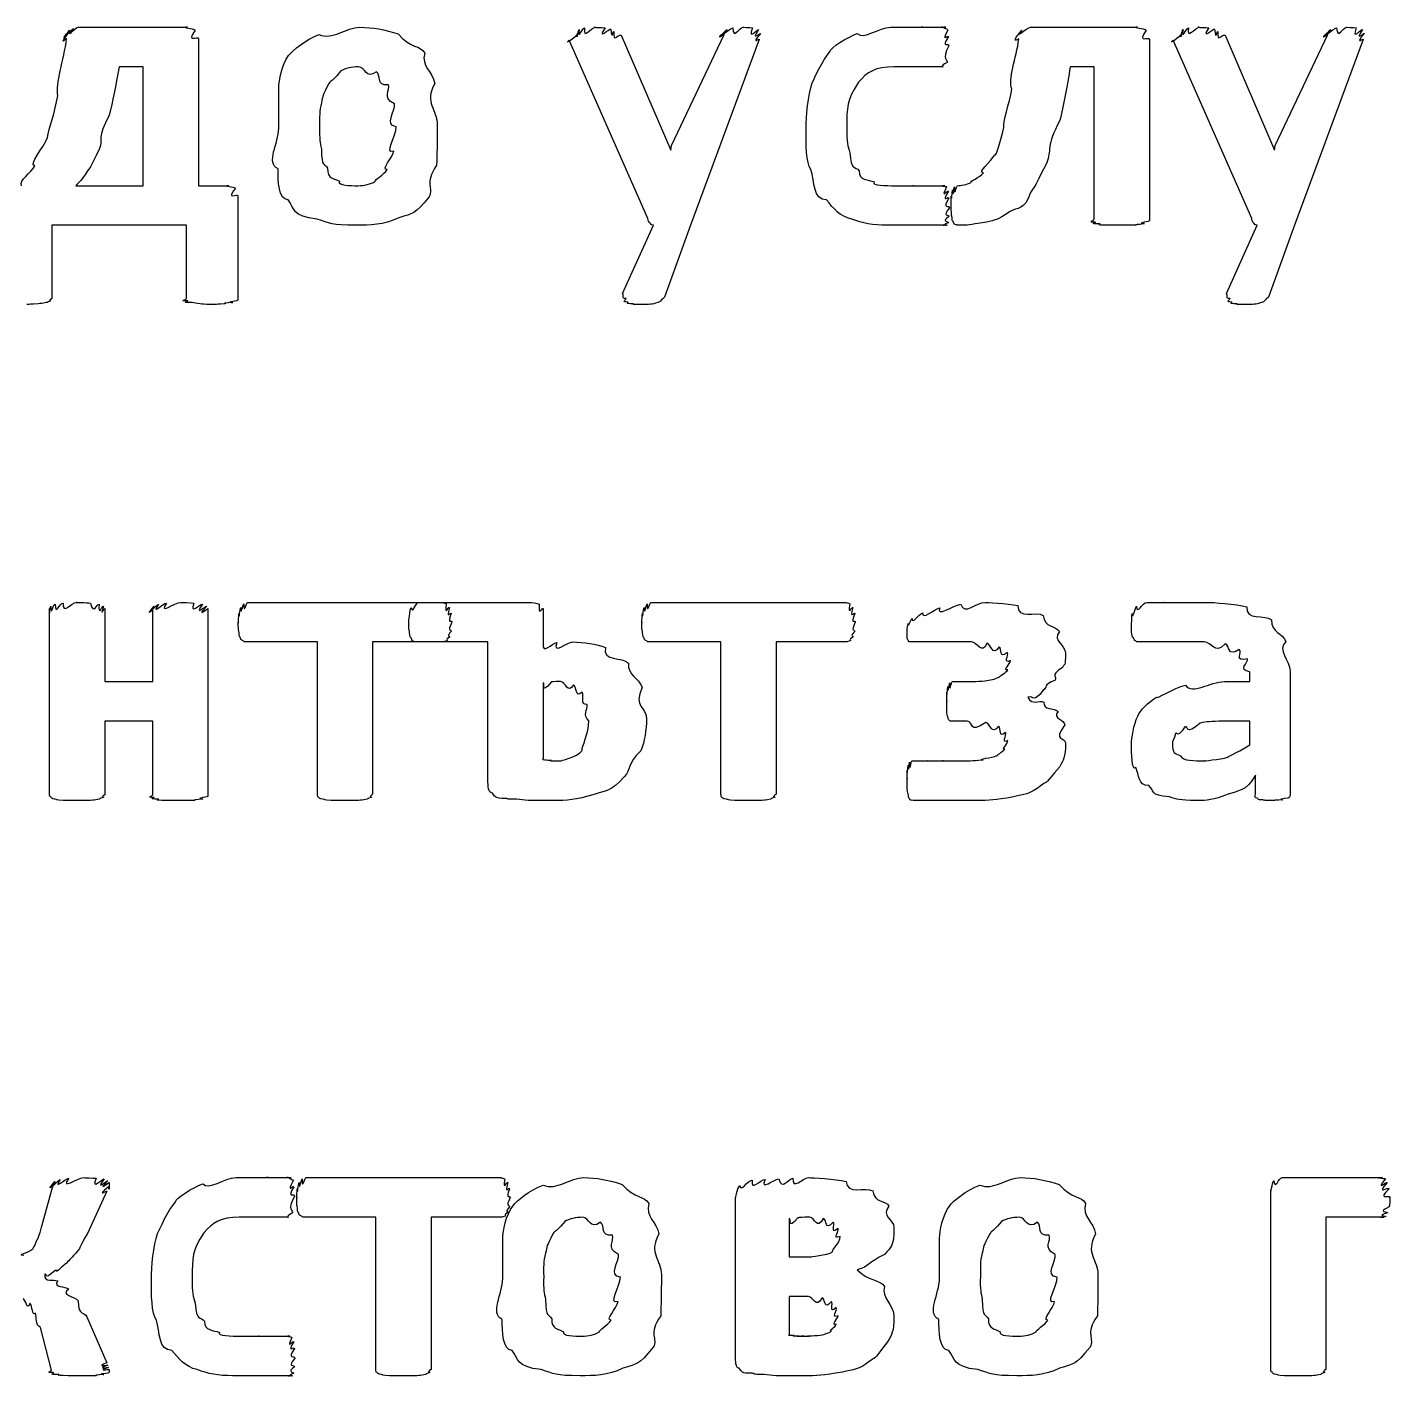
# Model space of a CAD drawing. Header units: millimetres. Extents: x 25 to 190, y 204 to 253.
# Drawn here: x 132.47 to 144.61, y 240.06 to 252.07 of the extents above; entities that cross this region are included whole.
import ezdxf

# ---------------------------------------------------------------- set-up
doc = ezdxf.new("R2010")
doc.units = ezdxf.units.MM
doc.layers.get('0').update_dxf_attribs({"linetype": 'CONTINUOUS'})

msp = doc.modelspace()

# ---------------------------------------------------------------- linework, layer by layer
at = {"color": 0}
for p, q in [((132.923, 252.073), (133.899, 252.073)), ((137.763, 252.002), (138.204, 250.977)), ((138.209, 251.021), (138.678, 252.008)), ((141.407, 252.073), (142.361, 252.073)), ((143.14, 252.002), (143.581, 250.977)), ((143.586, 251.021), (144.055, 252.008)), ((133.998, 251.969), (133.998, 250.662)), ((138, 250.37), (137.299, 251.958)), ((138.992, 251.963), (138.38, 250.31)), ((142.466, 251.963), (142.466, 250.365)), ((143.377, 250.37), (142.677, 251.958)), ((144.369, 251.963), (143.757, 250.31)), ((133.507, 251.721), (133.292, 251.721)), ((133.507, 250.662), (133.507, 251.721)), ((141.975, 251.721), (141.76, 251.721)), ((141.975, 250.365), (141.975, 251.721)), ((135.76, 251.186), (135.76, 251.186)), ((136.124, 251.208), (136.124, 251.208)), ((138.204, 250.977), (138.209, 251.021)), ((143.581, 250.977), (143.586, 251.021)), ((132.906, 250.662), (133.507, 250.662)), ((133.998, 250.662), (134.268, 250.662)), ((134.35, 250.569), (134.35, 249.665)), ((140.687, 250.464), (140.687, 250.464)), ((133.893, 250.31), (132.691, 250.31)), ((132.691, 250.31), (132.691, 249.659)), ((133.893, 249.659), (133.893, 250.31)), ((137.773, 249.703), (138.049, 250.31)), ((138.38, 250.31), (138.148, 249.67)), ((143.151, 249.703), (143.426, 250.31)), ((143.757, 250.31), (143.526, 249.67)), ((134.436, 246.952), (136.172, 246.952)), ((135.959, 246.952), (136.94, 246.952)), ((138.029, 246.952), (139.765, 246.952)), ((132.672, 245.243), (132.672, 246.896)), ((133.163, 246.896), (133.163, 246.246)), ((133.593, 246.246), (133.593, 246.896)), ((134.083, 246.896), (134.083, 245.243)), ((137.067, 246.896), (137.067, 246.587)), ((136.255, 246.775), (136.255, 246.775)), ((139.847, 246.775), (139.847, 246.775)), ((135.059, 246.599), (134.431, 246.599)), ((135.059, 245.243), (135.059, 246.599)), ((136.178, 246.599), (135.549, 246.599)), ((135.549, 246.599), (135.549, 245.243)), ((136.576, 246.599), (135.953, 246.599)), ((136.576, 245.369), (136.576, 246.599)), ((138.651, 246.599), (138.023, 246.599)), ((138.651, 245.243), (138.651, 246.599)), ((139.77, 246.599), (139.142, 246.599)), ((139.142, 246.599), (139.142, 245.243)), ((143.36, 246.246), (143.36, 246.334)), ((143.718, 246.339), (143.718, 245.243)), ((133.163, 246.246), (133.593, 246.246)), ((137.067, 246.235), (137.067, 245.562)), ((140.71, 246.246), (140.859, 246.246)), ((143.134, 246.246), (143.36, 246.246)), ((141.388, 246.108), (141.383, 246.108)), ((133.593, 245.893), (133.163, 245.893)), ((133.163, 245.893), (133.163, 245.237)), ((133.593, 245.237), (133.593, 245.893)), ((137.474, 245.898), (137.474, 245.898)), ((140.842, 245.893), (140.705, 245.893)), ((143.36, 245.893), (143.123, 245.893)), ((143.36, 245.684), (143.36, 245.893)), ((141.719, 245.7), (141.719, 245.7)), ((143.41, 245.243), (143.41, 245.413)), ((134.955, 241.829), (136.692, 241.829)), ((143.647, 241.829), (144.54, 241.829)), ((132.607, 241.41), (132.707, 241.774)), ((133.181, 241.708), (133.01, 241.333)), ((143.547, 240.12), (143.547, 241.719)), ((136.774, 241.653), (136.774, 241.653)), ((138.78, 240.247), (138.78, 241.647)), ((144.606, 241.653), (144.606, 241.653)), ((135.578, 241.476), (134.95, 241.476)), ((135.578, 240.12), (135.578, 241.476)), ((136.697, 241.476), (136.069, 241.476)), ((136.069, 241.476), (136.069, 240.12)), ((139.259, 241.465), (139.259, 241.124)), ((144.556, 241.476), (144.038, 241.476)), ((144.038, 241.476), (144.038, 240.12)), ((139.711, 241.306), (139.711, 241.306)), ((139.259, 241.124), (139.458, 241.124)), ((138.12, 240.964), (138.12, 240.964)), ((142.008, 240.964), (142.008, 240.964)), ((137.755, 240.942), (137.755, 240.942)), ((141.645, 240.942), (141.645, 240.942)), ((139.43, 240.771), (139.259, 240.771)), ((139.259, 240.771), (139.259, 240.429)), ((133.004, 240.589), (133.181, 240.181)), ((139.694, 240.6), (139.694, 240.6)), ((140.191, 240.594), (140.191, 240.594)), ((132.69, 240.115), (132.591, 240.495)), ((133.203, 240.109), (133.203, 240.109)), ((134.857, 240.22), (134.857, 240.22))]:
    msp.add_line(p, q, dxfattribs=at)
for points in [[(132.824, 251.974), (132.748, 251.904), (132.83, 252.002), (132.835, 252.013)], [(132.835, 252.013), (132.755, 251.93), (132.843, 252.038), (132.851, 252.046)], [(132.851, 252.046), (132.774, 251.944), (132.873, 252.058), (132.884, 252.063)], [(132.884, 252.063), (132.796, 251.955), (132.908, 252.073), (132.923, 252.073)], [(133.899, 252.073), (133.843, 252.073), (133.951, 252.064), (133.97, 252.046)], [(133.97, 252.046), (133.879, 251.922), (133.998, 252.005), (133.998, 251.969)], [(134.801, 251.82), (134.834, 251.867), (134.953, 251.963), (135.071, 252.008)], [(135.071, 252.008), (135.19, 251.955), (135.314, 252.073), (135.435, 252.073)], [(135.435, 252.073), (135.543, 252.073), (135.662, 252.053), (135.777, 252.013)], [(135.777, 252.013), (135.892, 251.878), (135.973, 251.919), (136.014, 251.842)], [(137.299, 251.958), (137.238, 251.904), (137.377, 252.003), (137.377, 252.018)], [(137.377, 252.018), (137.355, 251.933), (137.379, 252.043), (137.388, 252.052)], [(137.388, 252.052), (137.372, 251.948), (137.415, 252.064), (137.437, 252.068)], [(137.437, 252.068), (137.421, 251.955), (137.494, 252.073), (137.531, 252.073)], [(137.531, 252.073), (137.494, 252.073), (137.597, 252.071), (137.619, 252.068)], [(137.619, 252.068), (137.538, 251.952), (137.658, 252.064), (137.669, 252.057)], [(137.669, 252.057), (137.681, 251.941), (137.692, 252.046), (137.696, 252.035)], [(137.696, 252.035), (137.692, 251.922), (137.725, 252.016), (137.763, 252.002)], [(138.678, 252.008), (138.581, 251.937), (138.694, 252.047), (138.705, 252.052)], [(138.705, 252.052), (138.603, 251.948), (138.733, 252.064), (138.755, 252.068)], [(138.755, 252.068), (138.766, 251.955), (138.807, 252.073), (138.848, 252.073)], [(138.848, 252.073), (138.839, 252.073), (138.909, 252.071), (138.931, 252.068)], [(138.931, 252.068), (138.887, 251.948), (138.975, 252.058), (138.986, 252.052)], [(138.986, 252.052), (138.909, 251.933), (139.003, 252.032), (139.003, 252.018)], [(139.003, 252.018), (138.909, 251.904), (138.999, 251.985), (138.992, 251.963)], [(139.623, 251.859), (139.62, 251.886), (139.773, 251.985), (139.865, 252.018)], [(139.865, 252.018), (139.922, 251.955), (140.056, 252.073), (140.163, 252.073)], [(140.163, 252.073), (140.197, 252.073), (140.264, 252.073), (140.312, 252.073)], [(140.312, 252.073), (140.297, 252.073), (140.408, 252.073), (140.45, 252.073)], [(140.45, 252.073), (140.378, 252.073), (140.527, 252.073), (140.56, 252.073)], [(140.56, 252.073), (140.561, 252.073), (140.615, 252.073), (140.626, 252.073)], [(140.626, 252.073), (140.588, 252.073), (140.649, 252.073), (140.654, 252.073)], [(140.654, 252.073), (140.599, 252.073), (140.666, 252.064), (140.67, 252.046)], [(140.67, 252.046), (140.605, 251.922), (140.676, 252.013), (140.676, 251.991)], [(141.303, 251.969), (141.223, 251.922), (141.315, 252.031), (141.33, 252.046)], [(141.33, 252.046), (141.256, 251.955), (141.374, 252.073), (141.407, 252.073)], [(142.361, 252.073), (142.311, 252.073), (142.419, 252.064), (142.438, 252.046)], [(142.438, 252.046), (142.347, 251.919), (142.466, 251.999), (142.466, 251.963)], [(142.677, 251.958), (142.615, 251.904), (142.754, 252.003), (142.754, 252.018)], [(142.754, 252.018), (142.732, 251.933), (142.756, 252.043), (142.765, 252.052)], [(142.765, 252.052), (142.75, 251.948), (142.792, 252.064), (142.814, 252.068)], [(142.814, 252.068), (142.798, 251.955), (142.871, 252.073), (142.908, 252.073)], [(142.908, 252.073), (142.871, 252.073), (142.974, 252.071), (142.996, 252.068)], [(142.996, 252.068), (142.915, 251.952), (143.035, 252.064), (143.046, 252.057)], [(143.046, 252.057), (143.058, 251.941), (143.069, 252.046), (143.074, 252.035)], [(143.074, 252.035), (143.069, 251.922), (143.103, 252.016), (143.14, 252.002)], [(144.055, 252.008), (143.958, 251.937), (144.071, 252.047), (144.082, 252.052)], [(144.082, 252.052), (143.98, 251.948), (144.11, 252.064), (144.132, 252.068)], [(144.132, 252.068), (144.143, 251.955), (144.184, 252.073), (144.225, 252.073)], [(144.225, 252.073), (144.216, 252.073), (144.286, 252.071), (144.308, 252.068)], [(144.308, 252.068), (144.264, 251.948), (144.352, 252.058), (144.363, 252.052)], [(144.363, 252.052), (144.286, 251.933), (144.38, 252.032), (144.38, 252.018)], [(144.38, 252.018), (144.286, 251.904), (144.376, 251.985), (144.369, 251.963)], [(132.746, 251.462), (132.722, 251.573), (132.801, 251.776), (132.824, 251.974)], [(140.676, 251.991), (140.609, 251.878), (140.681, 251.941), (140.681, 251.908)], [(140.681, 251.908), (140.609, 251.776), (140.676, 251.788), (140.664, 251.759)], [(141.242, 251.522), (141.201, 251.602), (141.283, 251.803), (141.303, 251.969)], [(134.713, 251.539), (134.713, 251.591), (134.742, 251.743), (134.801, 251.82)], [(136.014, 251.842), (135.976, 251.728), (136.087, 251.678), (136.102, 251.572)], [(139.463, 251.577), (139.485, 251.622), (139.557, 251.784), (139.623, 251.859)], [(140.664, 251.759), (140.588, 251.721), (140.64, 251.721), (140.626, 251.721)], [(133.292, 251.721), (133.262, 251.551), (133.233, 251.408), (133.204, 251.291)], [(135.264, 251.682), (135.157, 251.551), (135.188, 251.619), (135.159, 251.572)], [(135.424, 251.721), (135.359, 251.721), (135.308, 251.707), (135.264, 251.682)], [(135.584, 251.677), (135.485, 251.602), (135.486, 251.721), (135.424, 251.721)], [(135.689, 251.561), (135.573, 251.547), (135.628, 251.651), (135.584, 251.677)], [(140.191, 251.721), (140.028, 251.721), (139.949, 251.674), (139.876, 251.583)], [(140.361, 251.721), (140.231, 251.721), (140.257, 251.721), (140.191, 251.721)], [(140.483, 251.721), (140.444, 251.721), (140.408, 251.721), (140.361, 251.721)], [(140.571, 251.721), (140.513, 251.721), (140.518, 251.721), (140.483, 251.721)], [(140.626, 251.721), (140.557, 251.721), (140.593, 251.721), (140.571, 251.721)], [(141.76, 251.721), (141.734, 251.54), (141.702, 251.379), (141.666, 251.236)], [(134.713, 251.175), (134.713, 251.254), (134.713, 251.429), (134.713, 251.539)], [(135.159, 251.572), (135.099, 251.456), (135.107, 251.467), (135.093, 251.401)], [(135.744, 251.39), (135.624, 251.448), (135.713, 251.513), (135.689, 251.561)], [(136.102, 251.572), (136.005, 251.397), (136.124, 251.343), (136.124, 251.208)], [(139.408, 251.17), (139.408, 251.28), (139.426, 251.467), (139.463, 251.577)], [(139.876, 251.583), (139.767, 251.419), (139.772, 251.358), (139.772, 251.186)], [(141.17, 251.181), (141.157, 251.225), (141.22, 251.393), (141.242, 251.522)], [(132.653, 251.092), (132.667, 251.17), (132.72, 251.318), (132.746, 251.462)], [(135.093, 251.401), (135.073, 251.327), (135.077, 251.27), (135.077, 251.197)], [(135.76, 251.186), (135.646, 251.202), (135.755, 251.327), (135.744, 251.39)], [(133.204, 251.291), (133.09, 251.081), (133.149, 251.073), (133.116, 250.993)], [(134.707, 250.811), (134.594, 250.868), (134.713, 251.038), (134.713, 251.175)], [(135.077, 251.197), (135.073, 251.062), (135.082, 251.054), (135.093, 250.988)], [(135.738, 250.971), (135.646, 250.934), (135.76, 251.109), (135.76, 251.186)], [(136.124, 251.208), (136.124, 251.011), (136.121, 250.954), (136.119, 250.844)], [(139.452, 250.806), (139.408, 250.863), (139.408, 251.033), (139.408, 251.17)], [(139.772, 251.186), (139.767, 251.04), (139.78, 251.021), (139.799, 250.954)], [(141.088, 250.938), (141.105, 250.912), (141.144, 251.084), (141.17, 251.181)], [(141.666, 251.236), (141.546, 251.022), (141.595, 250.972), (141.551, 250.866)], [(132.542, 250.839), (132.479, 250.85), (132.62, 250.993), (132.653, 251.092)], [(133.116, 250.993), (133.023, 250.802), (133.047, 250.846), (133.011, 250.795)], [(135.093, 250.988), (135.094, 250.817), (135.122, 250.868), (135.148, 250.817)], [(135.678, 250.806), (135.62, 250.806), (135.727, 250.908), (135.738, 250.971)], [(139.799, 250.954), (139.805, 250.795), (139.845, 250.839), (139.882, 250.795)], [(140.988, 250.778), (140.929, 250.779), (141.057, 250.872), (141.088, 250.938)], [(132.421, 250.662), (132.402, 250.714), (132.505, 250.773), (132.542, 250.839)], [(133.011, 250.795), (132.953, 250.702), (132.942, 250.702), (132.906, 250.662)], [(134.796, 250.536), (134.709, 250.537), (134.707, 250.704), (134.707, 250.811)], [(135.148, 250.817), (135.146, 250.717), (135.209, 250.73), (135.253, 250.701)], [(135.573, 250.701), (135.564, 250.714), (135.651, 250.762), (135.678, 250.806)], [(136.119, 250.844), (136.003, 250.676), (136.096, 250.643), (136.052, 250.563)], [(139.59, 250.536), (139.47, 250.533), (139.485, 250.698), (139.452, 250.806)], [(139.882, 250.795), (139.878, 250.706), (139.962, 250.717), (140.014, 250.696)], [(141.551, 250.866), (141.462, 250.696), (141.462, 250.675), (141.407, 250.602)], [(134.268, 250.662), (134.207, 250.662), (134.317, 250.654), (134.328, 250.64)], [(135.253, 250.701), (135.234, 250.662), (135.352, 250.662), (135.418, 250.662)], [(135.418, 250.662), (135.476, 250.662), (135.529, 250.675), (135.573, 250.701)], [(140.014, 250.696), (139.984, 250.662), (140.13, 250.662), (140.196, 250.662)], [(140.196, 250.662), (140.235, 250.662), (140.319, 250.662), (140.367, 250.662)], [(140.367, 250.662), (140.33, 250.662), (140.457, 250.662), (140.494, 250.662)], [(140.494, 250.662), (140.521, 250.662), (140.56, 250.662), (140.582, 250.662)], [(140.582, 250.662), (140.568, 250.662), (140.627, 250.662), (140.643, 250.662)], [(140.643, 250.662), (140.59, 250.662), (140.655, 250.658), (140.659, 250.651)], [(140.729, 250.651), (140.727, 250.544), (140.746, 250.662), (140.757, 250.662)], [(140.757, 250.662), (140.782, 250.662), (140.841, 250.671), (140.878, 250.69)], [(140.878, 250.69), (140.859, 250.698), (140.956, 250.737), (140.988, 250.778)], [(134.328, 250.64), (134.232, 250.519), (134.35, 250.605), (134.35, 250.569)], [(136.052, 250.563), (135.915, 250.398), (135.917, 250.42), (135.782, 250.376)], [(140.659, 250.651), (140.601, 250.53), (140.672, 250.631), (140.676, 250.613)], [(140.676, 250.613), (140.609, 250.497), (140.681, 250.577), (140.681, 250.552)], [(140.681, 250.552), (140.612, 250.445), (140.687, 250.497), (140.687, 250.464)], [(140.702, 250.569), (140.705, 250.508), (140.709, 250.613), (140.713, 250.624)], [(140.702, 250.48), (140.702, 250.46), (140.702, 250.547), (140.702, 250.569)], [(140.713, 250.624), (140.716, 250.533), (140.725, 250.647), (140.729, 250.651)], [(141.407, 250.602), (141.352, 250.434), (141.292, 250.475), (141.225, 250.431)], [(135.055, 250.365), (134.826, 250.387), (134.854, 250.461), (134.796, 250.536)], [(139.816, 250.365), (139.708, 250.387), (139.652, 250.461), (139.59, 250.536)], [(140.687, 250.464), (140.612, 250.383), (140.684, 250.409), (140.681, 250.387)], [(140.707, 250.392), (140.702, 250.387), (140.702, 250.443), (140.702, 250.48)], [(141.225, 250.431), (141.105, 250.349), (141.093, 250.359), (141.016, 250.337)], [(135.402, 250.31), (135.176, 250.31), (135.172, 250.328), (135.055, 250.365)], [(135.782, 250.376), (135.646, 250.31), (135.523, 250.31), (135.402, 250.31)], [(138.016, 250.332), (138.008, 250.334), (138.002, 250.355), (138, 250.37)], [(138.049, 250.31), (138.027, 250.312), (138.027, 250.321), (138.016, 250.332)], [(140.13, 250.31), (140.006, 250.31), (139.907, 250.328), (139.816, 250.365)], [(140.29, 250.31), (140.179, 250.31), (140.185, 250.31), (140.13, 250.31)], [(140.439, 250.31), (140.286, 250.31), (140.345, 250.31), (140.29, 250.31)], [(140.56, 250.31), (140.495, 250.31), (140.486, 250.31), (140.439, 250.31)], [(140.637, 250.31), (140.565, 250.31), (140.596, 250.31), (140.56, 250.31)], [(140.664, 250.31), (140.594, 250.31), (140.651, 250.31), (140.637, 250.31)], [(140.676, 250.332), (140.605, 250.31), (140.672, 250.31), (140.664, 250.31)], [(140.681, 250.387), (140.609, 250.339), (140.678, 250.346), (140.676, 250.332)], [(140.718, 250.343), (140.709, 250.343), (140.71, 250.37), (140.707, 250.392)], [(140.746, 250.315), (140.72, 250.321), (140.725, 250.332), (140.718, 250.343)], [(140.779, 250.31), (140.742, 250.31), (140.757, 250.311), (140.746, 250.315)], [(141.016, 250.337), (140.837, 250.31), (140.863, 250.31), (140.779, 250.31)], [(141.986, 250.337), (141.903, 250.334), (141.975, 250.354), (141.975, 250.365)], [(142.025, 250.321), (141.917, 250.323), (141.993, 250.333), (141.986, 250.337)], [(142.102, 250.31), (141.955, 250.312), (142.043, 250.317), (142.025, 250.321)], [(142.223, 250.31), (142.138, 250.31), (142.135, 250.31), (142.102, 250.31)], [(142.339, 250.31), (142.234, 250.31), (142.27, 250.31), (142.223, 250.31)], [(142.416, 250.321), (142.296, 250.312), (142.372, 250.312), (142.339, 250.31)], [(142.455, 250.343), (142.333, 250.323), (142.434, 250.328), (142.416, 250.321)], [(142.466, 250.365), (142.466, 250.339), (142.462, 250.349), (142.455, 250.343)], [(143.393, 250.332), (143.385, 250.334), (143.379, 250.355), (143.377, 250.37)], [(143.426, 250.31), (143.404, 250.312), (143.404, 250.321), (143.393, 250.332)], [(137.807, 249.659), (137.758, 249.652), (137.796, 249.686), (137.773, 249.703)], [(143.184, 249.659), (143.135, 249.652), (143.173, 249.686), (143.151, 249.703)], [(132.57, 249.61), (132.432, 249.604), (132.511, 249.604), (132.471, 249.604)], [(132.642, 249.621), (132.605, 249.612), (132.599, 249.614), (132.57, 249.61)], [(132.68, 249.637), (132.642, 249.619), (132.66, 249.625), (132.642, 249.621)], [(132.691, 249.659), (132.655, 249.63), (132.687, 249.641), (132.68, 249.637)], [(133.904, 249.637), (133.81, 249.63), (133.893, 249.648), (133.893, 249.659)], [(133.943, 249.621), (133.824, 249.619), (133.911, 249.63), (133.904, 249.637)], [(134.014, 249.61), (133.978, 249.612), (133.96, 249.618), (133.943, 249.621)], [(134.119, 249.604), (134.038, 249.604), (134.043, 249.607), (134.014, 249.61)], [(134.229, 249.61), (134.122, 249.604), (134.163, 249.604), (134.119, 249.604)], [(134.301, 249.621), (134.181, 249.612), (134.258, 249.614), (134.229, 249.61)], [(134.34, 249.637), (134.218, 249.619), (134.319, 249.625), (134.301, 249.621)], [(134.35, 249.665), (134.35, 249.634), (134.346, 249.645), (134.34, 249.637)], [(137.823, 249.626), (137.758, 249.626), (137.807, 249.645), (137.807, 249.659)], [(137.867, 249.61), (137.781, 249.612), (137.834, 249.619), (137.823, 249.626)], [(137.95, 249.604), (137.82, 249.604), (137.889, 249.607), (137.867, 249.61)], [(138.088, 249.621), (138.034, 249.604), (138.012, 249.604), (137.95, 249.604)], [(138.148, 249.67), (138.096, 249.626), (138.121, 249.632), (138.088, 249.621)], [(143.2, 249.626), (143.135, 249.626), (143.184, 249.645), (143.184, 249.659)], [(143.244, 249.61), (143.158, 249.612), (143.211, 249.619), (143.2, 249.626)], [(143.327, 249.604), (143.197, 249.604), (143.266, 249.607), (143.244, 249.61)], [(143.465, 249.621), (143.411, 249.604), (143.389, 249.604), (143.327, 249.604)], [(143.526, 249.67), (143.473, 249.626), (143.498, 249.632), (143.465, 249.621)], [(132.672, 246.896), (132.672, 246.804), (132.675, 246.91), (132.683, 246.918)], [(132.683, 246.918), (132.686, 246.819), (132.702, 246.931), (132.722, 246.935)], [(132.722, 246.935), (132.723, 246.83), (132.763, 246.946), (132.793, 246.946)], [(132.793, 246.946), (132.785, 246.833), (132.866, 246.952), (132.915, 246.952)], [(132.915, 246.952), (132.884, 246.952), (133.005, 246.949), (133.036, 246.946)], [(133.036, 246.946), (133.065, 246.83), (133.094, 246.942), (133.113, 246.935)], [(133.113, 246.935), (133.102, 246.819), (133.143, 246.925), (133.152, 246.918)], [(133.152, 246.918), (133.116, 246.808), (133.163, 246.907), (133.163, 246.896)], [(133.593, 246.896), (133.521, 246.808), (133.595, 246.914), (133.604, 246.918)], [(133.604, 246.918), (133.535, 246.819), (133.623, 246.931), (133.642, 246.935)], [(133.642, 246.935), (133.572, 246.83), (133.683, 246.946), (133.714, 246.946)], [(133.714, 246.946), (133.634, 246.833), (133.788, 246.952), (133.841, 246.952)], [(133.841, 246.952), (133.852, 246.952), (133.926, 246.949), (133.956, 246.946)], [(133.956, 246.946), (133.914, 246.83), (134.014, 246.942), (134.034, 246.935)], [(134.034, 246.935), (133.951, 246.819), (134.064, 246.925), (134.072, 246.918)], [(134.072, 246.918), (133.965, 246.804), (134.083, 246.903), (134.083, 246.896)], [(134.359, 246.852), (134.36, 246.789), (134.367, 246.892), (134.375, 246.907)], [(134.375, 246.907), (134.375, 246.819), (134.392, 246.932), (134.403, 246.94)], [(134.403, 246.94), (134.397, 246.833), (134.425, 246.952), (134.436, 246.952)], [(135.871, 246.78), (135.871, 246.778), (135.877, 246.881), (135.892, 246.907)], [(135.892, 246.907), (135.903, 246.833), (135.932, 246.952), (135.959, 246.952)], [(136.172, 246.952), (136.164, 246.952), (136.194, 246.947), (136.205, 246.94)], [(136.205, 246.94), (136.186, 246.819), (136.224, 246.921), (136.233, 246.907)], [(136.233, 246.907), (136.201, 246.789), (136.245, 246.874), (136.249, 246.852)], [(136.94, 246.952), (136.976, 246.952), (137.011, 246.946), (137.033, 246.935)], [(137.033, 246.935), (137.02, 246.815), (137.067, 246.914), (137.067, 246.896)], [(137.951, 246.852), (137.953, 246.789), (137.959, 246.892), (137.968, 246.907)], [(137.968, 246.907), (137.968, 246.819), (137.984, 246.932), (137.995, 246.94)], [(137.995, 246.94), (137.99, 246.833), (138.017, 246.952), (138.029, 246.952)], [(139.765, 246.952), (139.756, 246.952), (139.787, 246.947), (139.798, 246.94)], [(139.798, 246.94), (139.779, 246.819), (139.817, 246.921), (139.825, 246.907)], [(139.825, 246.907), (139.794, 246.789), (139.838, 246.874), (139.842, 246.852)], [(140.445, 246.858), (140.443, 246.789), (140.541, 246.891), (140.6, 246.902)], [(140.6, 246.902), (140.561, 246.815), (140.721, 246.926), (140.787, 246.935)], [(140.787, 246.935), (140.815, 246.833), (140.928, 246.952), (141.002, 246.952)], [(141.002, 246.952), (140.994, 246.952), (141.206, 246.942), (141.295, 246.924)], [(141.295, 246.924), (141.289, 246.797), (141.457, 246.876), (141.52, 246.835)], [(142.313, 246.852), (142.318, 246.789), (142.332, 246.896), (142.351, 246.918)], [(142.351, 246.918), (142.354, 246.833), (142.401, 246.952), (142.445, 246.952)], [(142.445, 246.952), (142.442, 246.952), (142.54, 246.952), (142.599, 246.952)], [(142.599, 246.952), (142.561, 246.952), (142.721, 246.952), (142.787, 246.952)], [(142.787, 246.952), (142.814, 246.952), (142.926, 246.952), (142.996, 246.952)], [(142.996, 246.952), (143.015, 246.952), (143.24, 246.937), (143.333, 246.913)], [(143.333, 246.913), (143.317, 246.782), (143.498, 246.848), (143.553, 246.797)], [(134.353, 246.775), (134.353, 246.745), (134.355, 246.83), (134.359, 246.852)], [(135.876, 246.698), (135.871, 246.687), (135.871, 246.747), (135.871, 246.78)], [(136.249, 246.852), (136.208, 246.745), (136.255, 246.804), (136.255, 246.775)], [(137.946, 246.775), (137.946, 246.745), (137.947, 246.83), (137.951, 246.852)], [(139.842, 246.852), (139.801, 246.745), (139.847, 246.804), (139.847, 246.775)], [(140.319, 246.764), (140.322, 246.727), (140.337, 246.797), (140.352, 246.808)], [(140.352, 246.808), (140.354, 246.753), (140.401, 246.838), (140.445, 246.858)], [(141.52, 246.835), (141.531, 246.72), (141.631, 246.75), (141.664, 246.692)], [(142.307, 246.753), (142.307, 246.745), (142.309, 246.83), (142.313, 246.852)], [(143.553, 246.797), (143.549, 246.678), (143.654, 246.681), (143.68, 246.604)], [(134.359, 246.698), (134.353, 246.687), (134.353, 246.745), (134.353, 246.775)], [(134.37, 246.643), (134.36, 246.643), (134.361, 246.676), (134.359, 246.698)], [(135.892, 246.637), (135.877, 246.643), (135.879, 246.676), (135.876, 246.698)], [(136.249, 246.692), (136.201, 246.643), (136.24, 246.657), (136.233, 246.643)], [(136.255, 246.775), (136.208, 246.683), (136.252, 246.714), (136.249, 246.692)], [(137.951, 246.698), (137.946, 246.687), (137.946, 246.745), (137.946, 246.775)], [(137.962, 246.643), (137.953, 246.643), (137.954, 246.676), (137.951, 246.698)], [(139.842, 246.692), (139.794, 246.643), (139.832, 246.657), (139.825, 246.643)], [(139.847, 246.775), (139.801, 246.683), (139.845, 246.714), (139.842, 246.692)], [(140.308, 246.692), (140.308, 246.689), (140.31, 246.745), (140.319, 246.764)], [(140.308, 246.643), (140.308, 246.643), (140.308, 246.673), (140.308, 246.692)], [(141.664, 246.692), (141.6, 246.605), (141.719, 246.572), (141.719, 246.499)], [(142.307, 246.687), (142.307, 246.678), (142.307, 246.731), (142.307, 246.753)], [(142.324, 246.637), (142.31, 246.639), (142.31, 246.668), (142.307, 246.687)], [(134.397, 246.61), (134.371, 246.612), (134.377, 246.628), (134.37, 246.643)], [(134.431, 246.599), (134.393, 246.599), (134.408, 246.601), (134.397, 246.61)], [(135.92, 246.604), (135.892, 246.61), (135.9, 246.622), (135.892, 246.637)], [(135.953, 246.599), (135.915, 246.599), (135.931, 246.6), (135.92, 246.604)], [(136.211, 246.61), (136.168, 246.599), (136.189, 246.599), (136.178, 246.599)], [(136.233, 246.643), (136.19, 246.612), (136.222, 246.616), (136.211, 246.61)], [(137.067, 246.587), (137.061, 246.477), (137.147, 246.593), (137.188, 246.593)], [(137.188, 246.593), (137.145, 246.48), (137.279, 246.599), (137.331, 246.599)], [(137.331, 246.599), (137.428, 246.599), (137.542, 246.582), (137.623, 246.549)], [(137.623, 246.549), (137.593, 246.418), (137.775, 246.473), (137.827, 246.411)], [(137.99, 246.61), (137.964, 246.612), (137.969, 246.628), (137.962, 246.643)], [(138.023, 246.599), (137.986, 246.599), (138.001, 246.601), (137.99, 246.61)], [(139.803, 246.61), (139.761, 246.599), (139.781, 246.599), (139.77, 246.599)], [(139.825, 246.643), (139.783, 246.612), (139.814, 246.616), (139.803, 246.61)], [(140.319, 246.615), (140.31, 246.616), (140.31, 246.632), (140.308, 246.643)], [(140.335, 246.599), (140.319, 246.601), (140.322, 246.607), (140.319, 246.615)], [(140.352, 246.599), (140.333, 246.599), (140.342, 246.599), (140.335, 246.599)], [(140.413, 246.599), (140.348, 246.599), (140.363, 246.599), (140.352, 246.599)], [(140.517, 246.599), (140.407, 246.599), (140.442, 246.599), (140.413, 246.599)], [(140.672, 246.599), (140.608, 246.599), (140.561, 246.599), (140.517, 246.599)], [(140.881, 246.599), (140.729, 246.599), (140.734, 246.599), (140.672, 246.599)], [(141.019, 246.587), (140.976, 246.48), (140.932, 246.599), (140.881, 246.599)], [(141.129, 246.555), (141.06, 246.466), (141.063, 246.579), (141.019, 246.587)], [(141.201, 246.505), (141.119, 246.44), (141.158, 246.543), (141.129, 246.555)], [(142.346, 246.61), (142.325, 246.612), (142.331, 246.626), (142.324, 246.637)], [(142.373, 246.599), (142.34, 246.599), (142.353, 246.601), (142.346, 246.61)], [(142.445, 246.599), (142.365, 246.599), (142.387, 246.599), (142.373, 246.599)], [(142.566, 246.599), (142.431, 246.599), (142.478, 246.599), (142.445, 246.599)], [(142.732, 246.599), (142.645, 246.599), (142.613, 246.599), (142.566, 246.599)], [(142.952, 246.599), (142.773, 246.599), (142.798, 246.599), (142.732, 246.599)], [(143.14, 246.582), (143.046, 246.48), (143.025, 246.599), (142.952, 246.599)], [(143.266, 246.532), (143.148, 246.458), (143.191, 246.571), (143.14, 246.582)], [(143.68, 246.604), (143.6, 246.524), (143.718, 246.439), (143.718, 246.339)], [(141.228, 246.433), (141.157, 246.4), (141.219, 246.485), (141.201, 246.505)], [(141.206, 246.35), (141.157, 246.341), (141.228, 246.403), (141.228, 246.433)], [(141.719, 246.499), (141.719, 246.37), (141.709, 246.412), (141.691, 246.373)], [(143.338, 246.45), (143.214, 246.414), (143.299, 246.511), (143.266, 246.532)], [(143.36, 246.334), (143.244, 246.348), (143.352, 246.417), (143.338, 246.45)], [(137.827, 246.411), (137.818, 246.297), (137.922, 246.28), (137.948, 246.196)], [(141.019, 246.257), (141.064, 246.26), (141.104, 246.275), (141.134, 246.29)], [(141.134, 246.29), (141.126, 246.293), (141.191, 246.329), (141.206, 246.35)], [(141.691, 246.373), (141.567, 246.29), (141.654, 246.293), (141.625, 246.257)], [(137.138, 246.24), (137.042, 246.125), (137.089, 246.237), (137.067, 246.235)], [(137.221, 246.246), (137.094, 246.246), (137.163, 246.243), (137.138, 246.24)], [(137.337, 246.218), (137.288, 246.127), (137.268, 246.246), (137.221, 246.246)], [(137.414, 246.152), (137.35, 246.094), (137.37, 246.203), (137.337, 246.218)], [(137.948, 246.196), (137.869, 246.014), (137.987, 246.023), (137.987, 245.921)], [(140.661, 246.152), (140.663, 246.087), (140.667, 246.191), (140.672, 246.202)], [(140.672, 246.202), (140.672, 246.114), (140.68, 246.227), (140.688, 246.235)], [(140.688, 246.235), (140.685, 246.127), (140.702, 246.246), (140.71, 246.246)], [(140.859, 246.246), (140.855, 246.246), (140.975, 246.248), (141.019, 246.257)], [(141.52, 246.169), (141.428, 246.05), (141.435, 246.122), (141.388, 246.108)], [(141.625, 246.257), (141.512, 246.219), (141.564, 246.193), (141.52, 246.169)], [(142.528, 246.108), (142.524, 246.083), (142.683, 246.191), (142.787, 246.213)], [(142.787, 246.213), (142.847, 246.127), (143.004, 246.246), (143.134, 246.246)], [(137.458, 246.042), (137.392, 246.036), (137.436, 246.122), (137.414, 246.152)], [(140.661, 246.075), (140.661, 246.043), (140.661, 246.13), (140.661, 246.152)], [(140.661, 245.987), (140.661, 245.981), (140.661, 246.042), (140.661, 246.075)], [(141.383, 246.108), (141.424, 246.028), (141.478, 246.086), (141.526, 246.064)], [(141.526, 246.064), (141.52, 245.988), (141.616, 246.017), (141.653, 245.981)], [(142.362, 245.937), (142.384, 245.992), (142.457, 246.064), (142.528, 246.108)], [(137.474, 245.898), (137.41, 245.948), (137.469, 245.998), (137.458, 246.042)], [(140.672, 245.932), (140.663, 245.933), (140.663, 245.965), (140.661, 245.987)], [(140.682, 245.904), (140.672, 245.907), (140.674, 245.921), (140.672, 245.932)], [(141.653, 245.981), (141.598, 245.918), (141.713, 245.907), (141.713, 245.86)], [(142.307, 245.695), (142.307, 245.734), (142.325, 245.867), (142.362, 245.937)], [(137.414, 245.634), (137.41, 245.664), (137.474, 245.784), (137.474, 245.898)], [(137.987, 245.921), (137.987, 245.807), (137.971, 245.719), (137.938, 245.629)], [(140.705, 245.893), (140.682, 245.893), (140.69, 245.896), (140.682, 245.904)], [(141.008, 245.882), (140.848, 245.775), (140.909, 245.893), (140.842, 245.893)], [(141.123, 245.849), (141.057, 245.761), (141.055, 245.874), (141.008, 245.882)], [(141.184, 245.794), (141.115, 245.731), (141.152, 245.834), (141.123, 245.849)], [(141.713, 245.86), (141.6, 245.705), (141.719, 245.758), (141.719, 245.7)], [(142.781, 245.843), (142.704, 245.728), (142.717, 245.807), (142.699, 245.783)], [(142.919, 245.877), (142.777, 245.757), (142.817, 245.857), (142.781, 245.843)], [(143.123, 245.893), (143.009, 245.893), (142.977, 245.888), (142.919, 245.877)], [(141.206, 245.722), (141.141, 245.686), (141.198, 245.772), (141.184, 245.794)], [(141.178, 245.645), (141.141, 245.631), (141.206, 245.692), (141.206, 245.722)], [(141.719, 245.7), (141.719, 245.569), (141.7, 245.551), (141.664, 245.485)], [(142.346, 245.48), (142.307, 245.444), (142.307, 245.613), (142.307, 245.695)], [(142.699, 245.783), (142.667, 245.679), (142.671, 245.734), (142.671, 245.705)], [(142.671, 245.705), (142.667, 245.598), (142.694, 245.613), (142.743, 245.584)], [(143.162, 245.573), (143.174, 245.587), (143.29, 245.635), (143.36, 245.684)], [(137.067, 245.562), (137.042, 245.547), (137.112, 245.549), (137.138, 245.546)], [(137.226, 245.54), (137.211, 245.54), (137.372, 245.57), (137.414, 245.634)], [(137.938, 245.629), (137.807, 245.51), (137.857, 245.463), (137.789, 245.397)], [(140.986, 245.551), (140.925, 245.554), (141.071, 245.569), (141.102, 245.584)], [(141.102, 245.584), (141.104, 245.587), (141.159, 245.623), (141.178, 245.645)], [(142.743, 245.584), (142.766, 245.54), (142.865, 245.54), (142.958, 245.54)], [(142.958, 245.54), (142.931, 245.54), (143.098, 245.551), (143.162, 245.573)], [(137.138, 245.546), (137.094, 245.54), (137.194, 245.54), (137.226, 245.54)], [(140.308, 245.457), (140.31, 245.386), (140.315, 245.491), (140.319, 245.502)], [(140.308, 245.386), (140.308, 245.349), (140.308, 245.438), (140.308, 245.457)], [(140.319, 245.502), (140.319, 245.411), (140.325, 245.525), (140.33, 245.529)], [(140.33, 245.529), (140.33, 245.422), (140.343, 245.54), (140.352, 245.54)], [(140.352, 245.54), (140.348, 245.54), (140.379, 245.54), (140.401, 245.54)], [(140.401, 245.54), (140.392, 245.54), (140.452, 245.54), (140.49, 245.54)], [(140.49, 245.54), (140.469, 245.54), (140.578, 245.54), (140.633, 245.54)], [(140.633, 245.54), (140.579, 245.54), (140.756, 245.54), (140.837, 245.54)], [(140.837, 245.54), (140.833, 245.54), (140.942, 245.543), (140.986, 245.551)], [(141.664, 245.485), (141.527, 245.322), (141.573, 245.369), (141.504, 245.325)], [(142.462, 245.32), (142.362, 245.32), (142.375, 245.416), (142.346, 245.48)], [(136.615, 245.254), (136.576, 245.256), (136.576, 245.317), (136.576, 245.369)], [(137.789, 245.397), (137.67, 245.265), (137.636, 245.283), (137.53, 245.243)], [(140.308, 245.309), (140.308, 245.29), (140.308, 245.356), (140.308, 245.386)], [(141.504, 245.325), (141.391, 245.234), (141.355, 245.245), (141.256, 245.22)], [(142.644, 245.22), (142.462, 245.232), (142.513, 245.276), (142.462, 245.32)], [(143.41, 245.413), (143.322, 245.261), (143.255, 245.278), (143.167, 245.243)], [(132.683, 245.22), (132.672, 245.217), (132.672, 245.234), (132.672, 245.243)], [(132.722, 245.199), (132.686, 245.201), (132.69, 245.212), (132.683, 245.22)], [(132.793, 245.188), (132.723, 245.19), (132.74, 245.194), (132.722, 245.199)], [(133.113, 245.199), (133.065, 245.19), (133.069, 245.19), (133.036, 245.188)], [(133.152, 245.215), (133.102, 245.201), (133.131, 245.205), (133.113, 245.199)], [(133.163, 245.237), (133.116, 245.212), (133.158, 245.222), (133.152, 245.215)], [(133.604, 245.215), (133.521, 245.212), (133.593, 245.229), (133.593, 245.237)], [(133.642, 245.199), (133.535, 245.201), (133.61, 245.211), (133.604, 245.215)], [(133.714, 245.188), (133.572, 245.19), (133.66, 245.194), (133.642, 245.199)], [(134.034, 245.199), (133.914, 245.19), (133.99, 245.19), (133.956, 245.188)], [(134.072, 245.22), (133.951, 245.201), (134.051, 245.205), (134.034, 245.199)], [(134.083, 245.243), (134.083, 245.217), (134.079, 245.227), (134.072, 245.22)], [(135.07, 245.215), (135.059, 245.212), (135.059, 245.232), (135.059, 245.243)], [(135.108, 245.199), (135.073, 245.201), (135.077, 245.211), (135.07, 245.215)], [(135.18, 245.188), (135.11, 245.19), (135.126, 245.194), (135.108, 245.199)], [(135.5, 245.199), (135.451, 245.19), (135.456, 245.19), (135.423, 245.188)], [(135.538, 245.215), (135.489, 245.201), (135.518, 245.205), (135.5, 245.199)], [(135.549, 245.243), (135.503, 245.212), (135.545, 245.222), (135.538, 245.215)], [(136.736, 245.204), (136.627, 245.205), (136.639, 245.227), (136.615, 245.254)], [(136.829, 245.199), (136.711, 245.199), (136.765, 245.204), (136.736, 245.204)], [(136.934, 245.188), (136.899, 245.19), (136.865, 245.194), (136.829, 245.199)], [(137.53, 245.243), (137.34, 245.188), (137.295, 245.188), (137.149, 245.188)], [(138.662, 245.215), (138.651, 245.212), (138.651, 245.232), (138.651, 245.243)], [(138.701, 245.199), (138.665, 245.201), (138.669, 245.211), (138.662, 245.215)], [(138.773, 245.188), (138.702, 245.19), (138.719, 245.194), (138.701, 245.199)], [(139.092, 245.199), (139.044, 245.19), (139.048, 245.19), (139.015, 245.188)], [(139.131, 245.215), (139.081, 245.201), (139.11, 245.205), (139.092, 245.199)], [(139.142, 245.243), (139.095, 245.212), (139.138, 245.222), (139.131, 245.215)], [(140.319, 245.248), (140.31, 245.245), (140.31, 245.287), (140.308, 245.309)], [(140.33, 245.204), (140.319, 245.212), (140.322, 245.233), (140.319, 245.248)], [(140.363, 245.188), (140.33, 245.188), (140.337, 245.193), (140.33, 245.204)], [(141.256, 245.22), (141.079, 245.188), (141.049, 245.188), (140.925, 245.188)], [(142.886, 245.188), (142.722, 245.188), (142.717, 245.199), (142.644, 245.22)], [(143.167, 245.243), (143.027, 245.188), (142.985, 245.188), (142.886, 245.188)], [(143.426, 245.209), (143.395, 245.209), (143.41, 245.227), (143.41, 245.243)], [(143.476, 245.193), (143.417, 245.194), (143.437, 245.201), (143.426, 245.209)], [(143.702, 245.209), (143.578, 245.194), (143.674, 245.196), (143.652, 245.193)], [(143.718, 245.243), (143.718, 245.209), (143.713, 245.217), (143.702, 245.209)], [(132.915, 245.188), (132.785, 245.188), (132.826, 245.188), (132.793, 245.188)], [(133.036, 245.188), (133.003, 245.188), (132.965, 245.188), (132.915, 245.188)], [(133.841, 245.188), (133.753, 245.188), (133.747, 245.188), (133.714, 245.188)], [(133.956, 245.188), (133.852, 245.188), (133.887, 245.188), (133.841, 245.188)], [(135.301, 245.188), (135.172, 245.188), (135.213, 245.188), (135.18, 245.188)], [(135.423, 245.188), (135.389, 245.188), (135.352, 245.188), (135.301, 245.188)], [(137.045, 245.188), (136.969, 245.188), (136.97, 245.188), (136.934, 245.188)], [(137.149, 245.188), (137.042, 245.188), (137.08, 245.188), (137.045, 245.188)], [(138.894, 245.188), (138.764, 245.188), (138.806, 245.188), (138.773, 245.188)], [(139.015, 245.188), (138.982, 245.188), (138.945, 245.188), (138.894, 245.188)], [(140.434, 245.188), (140.359, 245.188), (140.377, 245.188), (140.363, 245.188)], [(140.561, 245.188), (140.429, 245.188), (140.47, 245.188), (140.434, 245.188)], [(140.727, 245.188), (140.645, 245.188), (140.612, 245.188), (140.561, 245.188)], [(140.925, 245.188), (140.766, 245.188), (140.789, 245.188), (140.727, 245.188)], [(143.564, 245.188), (143.461, 245.188), (143.498, 245.189), (143.476, 245.193)], [(143.652, 245.193), (143.538, 245.188), (143.604, 245.188), (143.564, 245.188)], [(132.723, 241.796), (132.658, 241.697), (132.748, 241.808), (132.767, 241.813)], [(132.767, 241.813), (132.698, 241.708), (132.814, 241.824), (132.844, 241.824)], [(132.844, 241.824), (132.762, 241.711), (132.921, 241.829), (132.976, 241.829)], [(132.976, 241.829), (132.978, 241.829), (133.056, 241.826), (133.087, 241.824)], [(133.087, 241.824), (133.04, 241.708), (133.143, 241.821), (133.158, 241.818)], [(133.158, 241.818), (133.073, 241.7), (133.187, 241.808), (133.192, 241.802)], [(133.192, 241.802), (133.084, 241.689), (133.203, 241.792), (133.203, 241.785)], [(134.036, 241.774), (134.093, 241.711), (134.226, 241.829), (134.334, 241.829)], [(134.334, 241.829), (134.368, 241.829), (134.434, 241.829), (134.483, 241.829)], [(134.483, 241.829), (134.468, 241.829), (134.579, 241.829), (134.621, 241.829)], [(134.621, 241.829), (134.549, 241.829), (134.698, 241.829), (134.731, 241.829)], [(134.731, 241.829), (134.732, 241.829), (134.786, 241.829), (134.797, 241.829)], [(134.797, 241.829), (134.758, 241.829), (134.82, 241.829), (134.825, 241.829)], [(134.825, 241.829), (134.769, 241.829), (134.837, 241.82), (134.841, 241.802)], [(134.841, 241.802), (134.776, 241.677), (134.846, 241.768), (134.846, 241.747)], [(134.895, 241.785), (134.895, 241.697), (134.911, 241.81), (134.922, 241.818)], [(134.922, 241.818), (134.917, 241.711), (134.945, 241.829), (134.955, 241.829)], [(136.692, 241.829), (136.683, 241.829), (136.714, 241.825), (136.725, 241.818)], [(136.725, 241.818), (136.706, 241.697), (136.744, 241.799), (136.753, 241.785)], [(137.067, 241.763), (137.185, 241.711), (137.309, 241.829), (137.43, 241.829)], [(137.43, 241.829), (137.538, 241.829), (137.658, 241.808), (137.772, 241.768)], [(138.818, 241.758), (138.83, 241.693), (138.88, 241.803), (138.928, 241.807)], [(138.928, 241.807), (138.914, 241.7), (139.003, 241.813), (139.044, 241.813)], [(139.044, 241.813), (138.996, 241.704), (139.124, 241.818), (139.165, 241.818)], [(139.165, 241.818), (139.194, 241.708), (139.248, 241.824), (139.292, 241.824)], [(139.292, 241.824), (139.282, 241.711), (139.382, 241.829), (139.43, 241.829)], [(139.43, 241.829), (139.459, 241.829), (139.67, 241.818), (139.766, 241.796)], [(140.956, 241.763), (141.074, 241.711), (141.198, 241.829), (141.319, 241.829)], [(141.319, 241.829), (141.427, 241.829), (141.546, 241.808), (141.661, 241.768)], [(143.547, 241.719), (143.547, 241.675), (143.556, 241.782), (143.575, 241.802)], [(143.575, 241.802), (143.583, 241.711), (143.617, 241.829), (143.647, 241.829)], [(144.54, 241.829), (144.454, 241.829), (144.559, 241.825), (144.567, 241.818)], [(144.567, 241.818), (144.47, 241.697), (144.58, 241.799), (144.584, 241.785)], [(132.707, 241.774), (132.636, 241.686), (132.712, 241.792), (132.723, 241.796)], [(133.197, 241.747), (133.077, 241.645), (133.187, 241.722), (133.181, 241.708)], [(133.203, 241.785), (133.203, 241.671), (133.2, 241.76), (133.197, 241.747)], [(133.794, 241.614), (133.791, 241.642), (133.944, 241.741), (134.036, 241.774)], [(134.846, 241.747), (134.781, 241.633), (134.852, 241.697), (134.852, 241.664)], [(134.873, 241.653), (134.873, 241.622), (134.874, 241.708), (134.878, 241.73)], [(134.878, 241.73), (134.88, 241.667), (134.886, 241.77), (134.895, 241.785)], [(136.753, 241.785), (136.721, 241.667), (136.765, 241.752), (136.769, 241.73)], [(136.769, 241.73), (136.727, 241.622), (136.774, 241.682), (136.774, 241.653)], [(136.797, 241.576), (136.829, 241.622), (136.948, 241.719), (137.067, 241.763)], [(137.772, 241.768), (137.888, 241.633), (137.968, 241.675), (138.009, 241.598)], [(138.78, 241.647), (138.78, 241.638), (138.792, 241.731), (138.818, 241.758)], [(139.766, 241.796), (139.767, 241.671), (139.94, 241.749), (140.003, 241.713)], [(140.003, 241.713), (140.014, 241.598), (140.116, 241.631), (140.147, 241.576)], [(140.685, 241.576), (140.718, 241.622), (140.837, 241.719), (140.956, 241.763)], [(141.661, 241.768), (141.777, 241.633), (141.857, 241.675), (141.898, 241.598)], [(144.584, 241.785), (144.48, 241.667), (144.596, 241.752), (144.6, 241.73)], [(144.6, 241.73), (144.487, 241.622), (144.606, 241.682), (144.606, 241.653)], [(133.634, 241.333), (133.656, 241.377), (133.727, 241.54), (133.794, 241.614)], [(134.852, 241.664), (134.781, 241.531), (134.846, 241.544), (134.836, 241.515)], [(134.878, 241.576), (134.873, 241.565), (134.873, 241.622), (134.873, 241.653)], [(134.889, 241.52), (134.88, 241.52), (134.881, 241.554), (134.878, 241.576)], [(136.708, 241.294), (136.708, 241.347), (136.737, 241.499), (136.797, 241.576)], [(136.769, 241.57), (136.721, 241.52), (136.759, 241.534), (136.753, 241.52)], [(136.774, 241.653), (136.727, 241.56), (136.772, 241.592), (136.769, 241.57)], [(138.009, 241.598), (137.972, 241.483), (138.082, 241.434), (138.097, 241.328)], [(140.147, 241.576), (140.072, 241.487), (140.191, 241.457), (140.191, 241.388)], [(140.597, 241.294), (140.597, 241.347), (140.626, 241.499), (140.685, 241.576)], [(141.898, 241.598), (141.861, 241.483), (141.971, 241.434), (141.986, 241.328)], [(144.6, 241.57), (144.485, 241.516), (144.596, 241.529), (144.589, 241.515)], [(144.606, 241.653), (144.606, 241.56), (144.603, 241.592), (144.6, 241.57)], [(134.361, 241.476), (134.199, 241.476), (134.12, 241.429), (134.047, 241.338)], [(134.533, 241.476), (134.401, 241.476), (134.428, 241.476), (134.361, 241.476)], [(134.654, 241.476), (134.615, 241.476), (134.579, 241.476), (134.533, 241.476)], [(134.742, 241.476), (134.684, 241.476), (134.689, 241.476), (134.654, 241.476)], [(134.797, 241.476), (134.728, 241.476), (134.764, 241.476), (134.742, 241.476)], [(134.836, 241.515), (134.758, 241.476), (134.811, 241.476), (134.797, 241.476)], [(134.917, 241.487), (134.891, 241.49), (134.896, 241.505), (134.889, 241.52)], [(134.95, 241.476), (134.913, 241.476), (134.928, 241.479), (134.917, 241.487)], [(136.73, 241.487), (136.688, 241.476), (136.708, 241.476), (136.697, 241.476)], [(136.753, 241.52), (136.71, 241.49), (136.741, 241.494), (136.73, 241.487)], [(137.259, 241.438), (137.152, 241.307), (137.184, 241.374), (137.155, 241.328)], [(137.419, 241.476), (137.355, 241.476), (137.304, 241.463), (137.259, 241.438)], [(137.579, 241.432), (137.48, 241.358), (137.481, 241.476), (137.419, 241.476)], [(139.336, 241.471), (139.238, 241.355), (139.281, 241.468), (139.259, 241.465)], [(139.441, 241.476), (139.3, 241.476), (139.369, 241.474), (139.336, 241.471)], [(139.562, 241.465), (139.503, 241.358), (139.488, 241.476), (139.441, 241.476)], [(139.65, 241.432), (139.573, 241.344), (139.598, 241.457), (139.562, 241.465)], [(141.148, 241.438), (141.041, 241.307), (141.073, 241.374), (141.044, 241.328)], [(141.308, 241.476), (141.243, 241.476), (141.192, 241.463), (141.148, 241.438)], [(141.468, 241.432), (141.369, 241.358), (141.37, 241.476), (141.308, 241.476)], [(144.573, 241.482), (144.463, 241.476), (144.563, 241.476), (144.556, 241.476)], [(144.589, 241.515), (144.473, 241.487), (144.58, 241.489), (144.573, 241.482)], [(132.563, 241.278), (132.559, 241.263), (132.596, 241.358), (132.607, 241.41)], [(133.01, 241.333), (132.93, 241.201), (132.955, 241.217), (132.921, 241.173)], [(133.579, 240.925), (133.579, 241.035), (133.597, 241.223), (133.634, 241.333)], [(134.047, 241.338), (133.938, 241.175), (133.943, 241.114), (133.943, 240.942)], [(137.155, 241.328), (137.094, 241.212), (137.102, 241.223), (137.089, 241.157)], [(137.684, 241.317), (137.568, 241.303), (137.623, 241.406), (137.579, 241.432)], [(137.739, 241.146), (137.619, 241.204), (137.709, 241.268), (137.684, 241.317)], [(138.097, 241.328), (138.001, 241.153), (138.12, 241.099), (138.12, 240.964)], [(139.694, 241.377), (139.617, 241.314), (139.672, 241.417), (139.65, 241.432)], [(139.711, 241.306), (139.635, 241.27), (139.706, 241.355), (139.694, 241.377)], [(140.191, 241.388), (140.191, 241.204), (140.163, 241.212), (140.108, 241.146)], [(141.044, 241.328), (140.983, 241.212), (140.991, 241.223), (140.977, 241.157)], [(141.573, 241.317), (141.457, 241.303), (141.512, 241.406), (141.468, 241.432)], [(141.628, 241.146), (141.508, 241.204), (141.598, 241.268), (141.573, 241.317)], [(141.986, 241.328), (141.89, 241.153), (142.008, 241.099), (142.008, 240.964)], [(132.508, 241.184), (132.526, 241.19), (132.548, 241.241), (132.563, 241.278)], [(136.708, 240.931), (136.708, 241.009), (136.708, 241.184), (136.708, 241.294)], [(139.645, 241.168), (139.635, 241.186), (139.711, 241.246), (139.711, 241.306)], [(140.597, 240.931), (140.597, 241.009), (140.597, 241.184), (140.597, 241.294)], [(132.442, 241.135), (132.368, 241.142), (132.489, 241.162), (132.508, 241.184)], [(132.921, 241.173), (132.864, 241.115), (132.855, 241.098), (132.822, 241.069)], [(137.089, 241.157), (137.068, 241.082), (137.072, 241.026), (137.072, 240.953)], [(137.755, 240.942), (137.641, 240.958), (137.75, 241.082), (137.739, 241.146)], [(139.458, 241.124), (139.43, 241.124), (139.601, 241.137), (139.645, 241.168)], [(140.108, 241.146), (139.962, 241.075), (139.972, 241.037), (139.865, 241.008)], [(140.977, 241.157), (140.957, 241.082), (140.961, 241.026), (140.961, 240.953)], [(141.645, 240.942), (141.53, 240.958), (141.639, 241.082), (141.628, 241.146)], [(132.723, 241.002), (132.614, 240.91), (132.658, 240.976), (132.629, 240.969)], [(132.629, 240.969), (132.625, 240.884), (132.708, 240.931), (132.745, 240.909)], [(132.822, 241.069), (132.684, 240.943), (132.759, 241.02), (132.723, 241.002)], [(137.072, 240.953), (137.068, 240.818), (137.077, 240.809), (137.089, 240.743)], [(138.12, 240.964), (138.12, 240.767), (138.117, 240.71), (138.114, 240.6)], [(139.865, 241.008), (139.962, 240.903), (140.053, 240.932), (140.108, 240.859)], [(140.961, 240.953), (140.957, 240.818), (140.966, 240.809), (140.977, 240.743)], [(142.008, 240.964), (142.008, 240.767), (142.005, 240.71), (142.003, 240.6)], [(132.745, 240.909), (132.698, 240.844), (132.814, 240.866), (132.844, 240.837)], [(132.844, 240.837), (132.757, 240.785), (132.901, 240.772), (132.927, 240.732)], [(133.623, 240.561), (133.579, 240.619), (133.579, 240.789), (133.579, 240.925)], [(133.943, 240.942), (133.938, 240.796), (133.951, 240.776), (133.97, 240.71)], [(136.703, 240.567), (136.59, 240.623), (136.708, 240.794), (136.708, 240.931)], [(137.734, 240.727), (137.641, 240.69), (137.755, 240.865), (137.755, 240.942)], [(140.108, 240.859), (140.072, 240.76), (140.191, 240.701), (140.191, 240.594)], [(140.591, 240.567), (140.479, 240.623), (140.597, 240.794), (140.597, 240.931)], [(141.622, 240.727), (141.53, 240.69), (141.645, 240.865), (141.645, 240.942)], [(132.497, 240.71), (132.478, 240.634), (132.459, 240.746), (132.436, 240.754)], [(132.547, 240.622), (132.519, 240.59), (132.519, 240.688), (132.497, 240.71)], [(132.927, 240.732), (132.93, 240.586), (132.982, 240.644), (133.004, 240.589)], [(133.97, 240.71), (133.975, 240.55), (134.016, 240.594), (134.053, 240.55)], [(137.089, 240.743), (137.09, 240.573), (137.118, 240.623), (137.144, 240.573)], [(137.673, 240.561), (137.615, 240.561), (137.723, 240.663), (137.734, 240.727)], [(139.551, 240.76), (139.496, 240.652), (139.477, 240.771), (139.43, 240.771)], [(139.634, 240.727), (139.562, 240.639), (139.584, 240.751), (139.551, 240.76)], [(139.678, 240.672), (139.606, 240.608), (139.656, 240.712), (139.634, 240.727)], [(140.977, 240.743), (140.979, 240.573), (141.006, 240.623), (141.032, 240.573)], [(141.562, 240.561), (141.504, 240.561), (141.611, 240.663), (141.622, 240.727)], [(132.591, 240.495), (132.544, 240.517), (132.56, 240.585), (132.547, 240.622)], [(138.114, 240.6), (137.998, 240.432), (138.092, 240.399), (138.048, 240.319)], [(139.694, 240.6), (139.624, 240.568), (139.689, 240.652), (139.678, 240.672)], [(139.678, 240.523), (139.624, 240.509), (139.694, 240.57), (139.694, 240.6)], [(140.191, 240.594), (140.191, 240.451), (140.171, 240.435), (140.135, 240.368)], [(142.003, 240.6), (141.887, 240.432), (141.981, 240.399), (141.937, 240.319)], [(133.761, 240.291), (133.641, 240.289), (133.656, 240.454), (133.623, 240.561)], [(134.053, 240.55), (134.049, 240.462), (134.133, 240.473), (134.185, 240.451)], [(136.791, 240.291), (136.704, 240.293), (136.703, 240.459), (136.703, 240.567)], [(137.144, 240.573), (137.141, 240.473), (137.204, 240.485), (137.249, 240.457)], [(137.568, 240.457), (137.56, 240.469), (137.647, 240.517), (137.673, 240.561)], [(139.634, 240.462), (139.606, 240.465), (139.67, 240.501), (139.678, 240.523)], [(140.68, 240.291), (140.593, 240.293), (140.591, 240.459), (140.591, 240.567)], [(141.032, 240.573), (141.03, 240.473), (141.093, 240.485), (141.137, 240.457)], [(141.457, 240.457), (141.449, 240.469), (141.536, 240.517), (141.562, 240.561)], [(134.185, 240.451), (134.155, 240.418), (134.301, 240.418), (134.367, 240.418)], [(134.367, 240.418), (134.406, 240.418), (134.489, 240.418), (134.538, 240.418)], [(134.538, 240.418), (134.501, 240.418), (134.627, 240.418), (134.665, 240.418)], [(134.665, 240.418), (134.692, 240.418), (134.731, 240.418), (134.753, 240.418)], [(134.753, 240.418), (134.739, 240.418), (134.798, 240.418), (134.813, 240.418)], [(134.813, 240.418), (134.761, 240.418), (134.826, 240.414), (134.83, 240.407)], [(134.83, 240.407), (134.772, 240.286), (134.842, 240.386), (134.846, 240.368)], [(134.846, 240.368), (134.781, 240.253), (134.852, 240.333), (134.852, 240.308)], [(137.249, 240.457), (137.229, 240.418), (137.348, 240.418), (137.414, 240.418)], [(137.414, 240.418), (137.472, 240.418), (137.524, 240.43), (137.568, 240.457)], [(139.259, 240.429), (139.232, 240.425), (139.288, 240.426), (139.303, 240.424)], [(139.303, 240.424), (139.26, 240.421), (139.332, 240.421), (139.347, 240.418)], [(139.347, 240.418), (139.289, 240.418), (139.376, 240.418), (139.391, 240.418)], [(139.391, 240.418), (139.32, 240.418), (139.42, 240.418), (139.435, 240.418)], [(139.435, 240.418), (139.378, 240.418), (139.518, 240.421), (139.551, 240.429)], [(139.551, 240.429), (139.562, 240.432), (139.612, 240.447), (139.634, 240.462)], [(140.135, 240.368), (140.003, 240.2), (140.053, 240.247), (139.987, 240.203)], [(141.137, 240.457), (141.118, 240.418), (141.236, 240.418), (141.303, 240.418)], [(141.303, 240.418), (141.361, 240.418), (141.413, 240.43), (141.457, 240.457)], [(133.987, 240.12), (133.879, 240.143), (133.823, 240.217), (133.761, 240.291)], [(134.852, 240.308), (134.783, 240.2), (134.857, 240.253), (134.857, 240.22)], [(137.05, 240.12), (136.821, 240.143), (136.849, 240.217), (136.791, 240.291)], [(138.048, 240.319), (137.91, 240.153), (137.913, 240.176), (137.778, 240.132)], [(138.812, 240.132), (138.78, 240.134), (138.78, 240.195), (138.78, 240.247)], [(140.939, 240.12), (140.71, 240.143), (140.738, 240.217), (140.68, 240.291)], [(141.937, 240.319), (141.799, 240.153), (141.801, 240.176), (141.666, 240.132)], [(132.707, 240.093), (132.625, 240.09), (132.69, 240.107), (132.69, 240.115)], [(133.181, 240.181), (133.077, 240.134), (133.192, 240.166), (133.192, 240.159)], [(133.192, 240.159), (133.081, 240.12), (133.197, 240.144), (133.197, 240.137)], [(133.197, 240.137), (133.084, 240.105), (133.203, 240.123), (133.203, 240.12)], [(133.203, 240.109), (133.203, 240.087), (133.198, 240.094), (133.192, 240.087)], [(133.203, 240.12), (133.203, 240.098), (133.203, 240.112), (133.203, 240.109)], [(134.301, 240.065), (134.177, 240.065), (134.078, 240.083), (133.987, 240.12)], [(134.852, 240.143), (134.781, 240.094), (134.849, 240.101), (134.846, 240.087)], [(134.857, 240.22), (134.783, 240.138), (134.855, 240.164), (134.852, 240.143)], [(135.589, 240.093), (135.578, 240.09), (135.578, 240.109), (135.578, 240.12)], [(136.069, 240.12), (136.022, 240.09), (136.065, 240.1), (136.058, 240.093)], [(137.397, 240.065), (137.171, 240.065), (137.167, 240.083), (137.05, 240.12)], [(137.778, 240.132), (137.641, 240.065), (137.518, 240.065), (137.397, 240.065)], [(138.928, 240.087), (138.826, 240.083), (138.837, 240.105), (138.812, 240.132)], [(139.987, 240.203), (139.871, 240.112), (139.835, 240.123), (139.733, 240.098)], [(141.286, 240.065), (141.06, 240.065), (141.056, 240.083), (140.939, 240.12)], [(141.666, 240.132), (141.53, 240.065), (141.407, 240.065), (141.286, 240.065)], [(143.559, 240.098), (143.547, 240.094), (143.547, 240.112), (143.547, 240.12)], [(144.038, 240.12), (143.991, 240.09), (144.034, 240.1), (144.027, 240.093)], [(132.756, 240.076), (132.647, 240.076), (132.717, 240.085), (132.707, 240.093)], [(132.839, 240.065), (132.691, 240.068), (132.778, 240.072), (132.756, 240.076)], [(132.971, 240.065), (132.874, 240.065), (132.872, 240.065), (132.839, 240.065)], [(133.081, 240.065), (132.974, 240.065), (133.015, 240.065), (132.971, 240.065)], [(133.153, 240.076), (133.033, 240.068), (133.11, 240.068), (133.081, 240.065)], [(133.192, 240.087), (133.07, 240.076), (133.171, 240.079), (133.153, 240.076)], [(134.461, 240.065), (134.35, 240.065), (134.356, 240.065), (134.301, 240.065)], [(134.609, 240.065), (134.457, 240.065), (134.516, 240.065), (134.461, 240.065)], [(134.731, 240.065), (134.666, 240.065), (134.656, 240.065), (134.609, 240.065)], [(134.808, 240.065), (134.736, 240.065), (134.767, 240.065), (134.731, 240.065)], [(134.836, 240.065), (134.765, 240.065), (134.822, 240.065), (134.808, 240.065)], [(134.846, 240.087), (134.776, 240.065), (134.842, 240.065), (134.836, 240.065)], [(135.628, 240.076), (135.592, 240.079), (135.596, 240.089), (135.589, 240.093)], [(135.7, 240.065), (135.629, 240.068), (135.646, 240.072), (135.628, 240.076)], [(135.821, 240.065), (135.691, 240.065), (135.733, 240.065), (135.7, 240.065)], [(135.942, 240.065), (135.909, 240.065), (135.872, 240.065), (135.821, 240.065)], [(136.019, 240.076), (135.971, 240.068), (135.975, 240.068), (135.942, 240.065)], [(136.058, 240.093), (136.008, 240.079), (136.037, 240.083), (136.019, 240.076)], [(139.033, 240.076), (138.914, 240.076), (138.964, 240.083), (138.928, 240.087)], [(139.143, 240.065), (139.102, 240.068), (139.069, 240.072), (139.033, 240.076)], [(139.259, 240.065), (139.179, 240.065), (139.183, 240.065), (139.143, 240.065)], [(139.38, 240.065), (139.256, 240.065), (139.299, 240.065), (139.259, 240.065)], [(139.733, 240.098), (139.551, 240.065), (139.515, 240.065), (139.38, 240.065)], [(143.597, 240.076), (143.561, 240.079), (143.565, 240.09), (143.559, 240.098)], [(143.669, 240.065), (143.599, 240.068), (143.615, 240.072), (143.597, 240.076)], [(143.79, 240.065), (143.661, 240.065), (143.702, 240.065), (143.669, 240.065)], [(143.911, 240.065), (143.878, 240.065), (143.841, 240.065), (143.79, 240.065)], [(143.988, 240.076), (143.94, 240.068), (143.944, 240.068), (143.911, 240.065)], [(144.027, 240.093), (143.977, 240.079), (144.006, 240.083), (143.988, 240.076)]]:
    msp.add_open_spline(points, degree=3, dxfattribs=at)

doc.saveas('drawing.dxf')
